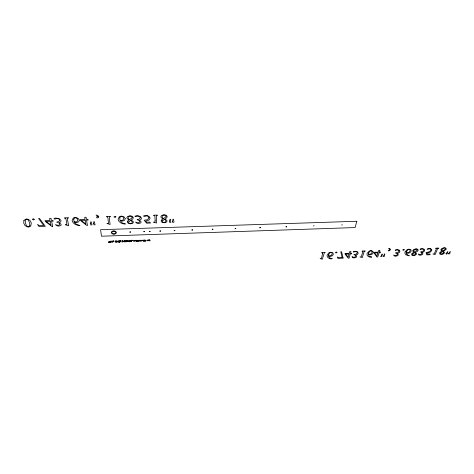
<?xml version="1.0" encoding="UTF-8"?>
<svg xmlns="http://www.w3.org/2000/svg" width="474" height="474" viewBox="0 0 474 474"><rect width="100%" height="100%" fill="white"/><g stroke="black" fill="none" stroke-linecap="round" stroke-linejoin="round"><path stroke-width="0.71" d="M129.71 232.011C131.76 231.324 128.685 232.924 130.623 231.982M143.693 231.543C145.737 230.856 142.656 232.45 144.6 231.513M149.316 231.353C151.36 230.666 148.279 232.26 150.217 231.324M159.732 231.004C161.77 230.317 158.689 231.91 160.627 230.974M174.077 230.524C176.115 229.837 173.022 231.431 174.965 230.494M191.757 229.931C193.789 229.244 190.696 230.832 192.64 229.902M212.18 229.244C214.212 228.557 211.114 230.145 213.057 229.215M235.021 228.48C237.047 227.793 233.943 229.375 235.892 228.45M259.693 227.656C261.713 226.969 258.608 228.545 260.558 227.627M285.887 226.773C287.902 226.086 284.791 227.662 286.74 226.75M313.302 225.855L314.144 225.831M341.641 224.907L342.471 224.877M143.136 240.359C145.18 239.577 141.886 242.024 144.315 240.999M144.297 240.999C142.437 241.651 145.589 239.234 143.118 240.359M124.549 240.958C125.758 240.703 125.438 241.918 124.68 241.894C126.303 242.415 125.616 239.951 124.532 240.964M110.098 241.983C111.84 242.007 109.464 241.93 110.069 241.272C111.337 240.703 111.272 242.83 110.087 241.983M121.954 241.817L122.689 241.699L121.8 240.839L122.92 240.798L122.043 240.97L122.879 241.894L121.942 241.817M448.487 253.578L448.925 254.117L449.82 253.59L450.3 251.362L448.487 253.578M117.285 241.9L116.308 242.19L117.037 241.9L116.136 241.035L117.262 240.999L116.379 241.165L117.285 241.9M140.037 240.786L138.295 241.159L138.23 240.259L138.669 240.993L139.012 240.952L138.995 240.229L139.593 240.993L139.99 240.194L140.037 240.786M142.117 240.715L140.381 241.082L140.31 240.188L140.754 240.922L141.092 240.875L141.08 240.158L141.679 240.922L142.076 240.122L142.117 240.715M111.503 241.533C111.864 242.83 112.545 240.756 111.503 241.533M148.872 240.217L149.357 240.786A0.61 0.409 -0.9 0 0 149.796 240.715C150.525 241.764 149.743 238.718 148.872 240.217M446.022 253.673L446.437 254.218L447.343 253.685L447.788 251.463L446.022 253.673M155.128 220.718L154.897 222.069L153.57 222.193L156.586 223.005L156.29 216.505L156.645 215.427C160.716 214.841 150.294 215.172 154.459 215.492L154.921 216.547L155.128 220.718M137.715 240.662L136.98 240.887L137.027 241.503L138.017 241.467L137.247 241.355C139.083 240.561 135.902 239.85 137.715 240.662M147.532 240.277C148.528 242.119 149.156 238.789 147.532 240.277M421.984 252.82L421.208 254.301L419.994 254.645L418.269 254.017L418.886 254.976L420.254 255.267L422.156 254.698L422.926 253.88L422.227 252.488L423.786 251.771L424.633 250.734L424.437 249.3L421.842 248.613L420.485 248.826L420.077 249.425L422.601 248.992L423.673 249.324L423.839 250.201C423.94 251.931 418.678 251.718 421.404 252.316L421.984 252.82M172.423 221.559L172.649 222.347L173.253 222.49L174.059 221.862L173.389 219.195L172.992 219.207L172.423 221.559M125.883 240.952C126.12 243.358 128.229 239.98 125.883 240.952M90.546 223.479L90.807 224.954L92.021 224.913L91.121 221.761L90.753 221.773L90.546 223.479M144.552 240.851L145.708 241.142L144.801 240.922L145.708 240.265L144.481 240.111L145.477 240.318L144.552 240.851M384.758 253.981L384.527 256.233L383.199 256.647L383.241 255.984L384.758 253.981M413.849 250.521L413.802 251.368L414.371 252.061L417.357 250.029L417.185 249.336L416.101 249.093L414.714 249.514L413.849 250.521M415.603 253.483L414.863 254.941L412.617 255.036L412.427 254.402L413.494 253.412L414.869 252.719L415.603 253.483M405.074 251.895L404.974 253.525L405.904 254.846C411.254 255.889 409.832 256.926 406.437 254.011L406.236 252.909L408.055 253.3L409.915 252.701L411.136 251.297L410.976 249.839L409.009 249.111L407.207 249.62L405.074 251.895M382.168 254.088L381.979 256.327L380.652 256.754L382.168 254.088M126.807 240.982L126.125 241.029L126.807 240.982M73.731 219.136L74.015 221.607L75.887 222.039L77.404 221.269L77.689 219.539L76.871 218.2L75.461 217.762L74.448 218.07L73.731 219.136M149.114 240.182C149.405 241.527 150.169 239.376 149.114 240.182M23.949 220.345L23.7 223.088L24.903 225.381L26.876 226.762L28.57 227.087L30.751 226.098L31.331 222.976L30.164 220.659L28.31 219.302L26.426 218.917L23.949 220.345M431.761 249.697L431.672 250.627L430.137 252.186L426.89 253.234L427.151 254.07L429.93 253.957L430.137 254.734L426.825 254.87L426.055 252.452L428.188 252.127L429.995 251.285L430.979 250.171L430.795 249.164L429.557 248.797L427.542 249.348L427.121 249.034L428.982 248.329L430.499 248.53L431.761 249.697M148.498 240.348C147.829 241.562 147.645 239.169 148.498 240.348M126.232 241.562L126.836 241.586L126.232 241.562M441.981 249.413L441.892 250.248L442.42 250.942L444.944 249.549L445.465 248.921L445.329 248.234L444.268 247.985L442.882 248.406L441.981 249.413M443.563 252.364L442.757 253.809L440.542 253.904L440.387 253.27L441.484 252.287L442.876 251.599L443.563 252.364M110.164 241.45L110.803 241.699L110.164 241.45M322.699 253.057L321.526 258.217L320.116 258.567L322.29 259.242L324.358 252.802C328.02 252.287 318.961 252.63 322.462 252.879L322.699 253.057M328.553 254.621L328.429 255.67L329.264 255.966L331.35 255.362L332.185 253.91L331.978 252.796L330.959 252.441L330.011 252.701L328.553 254.621M93.633 223.361L93.888 224.854L95.102 224.818L94.249 221.666L93.84 221.678L93.633 223.361M59.635 219.983L59.126 221.394L56.649 222.081L59.226 223.159L59.706 223.983L59.345 224.954L58.053 225.363L55.387 224.581L56.886 225.754L58.847 226.122L60.856 225.446L61.223 224.463L59.286 222.756L60.737 221.897L61.039 220.641L59.73 218.899L55.891 218.028L54.32 218.271L53.983 218.715L54.759 219.118L57.147 218.502L58.77 218.917L59.635 219.983M119.792 217.726L119.904 220.179L121.705 220.611L123.246 219.847L123.643 218.129L122.938 216.802L121.587 216.363L120.574 216.665L119.792 217.726M169.597 220.985L169.668 222.442L170.847 222.401L170.356 219.29L170.006 219.302L169.597 220.985M111.272 241.479L111.781 242.113A0.616 0.403 1.8 0 0 112.225 242.042C112.587 240.466 112.03 240.792 111.272 241.479M362.877 251.475L361.372 256.606L359.967 256.955L362.284 257.619L364.186 251.445C368.47 250.527 359.375 251.084 362.657 251.297L362.877 251.475M368.511 253.039L368.316 254.076L369.116 254.372L371.207 253.774L372.126 252.334L371.995 251.22L371.018 250.87L370.076 251.131L368.511 253.039M130.498 241.195L129.491 241.823L129.378 240.573L130.03 241.331L130.445 240.531L130.498 241.195M129.112 241.26L127.37 241.544L127.287 240.644L127.903 241.408L128.057 240.614L128.673 241.379L129.058 240.579L129.112 241.26M332.084 258.668C330.574 259.355 328.103 258.182 327.244 256.641L327.113 254.994L329.015 252.689L330.816 252.174L332.967 252.909L333.329 254.384L332.262 255.8L330.414 256.41L328.464 256.013L329.584 257.951L332.084 258.668M406.502 251.528L406.242 252.565L407.012 252.861L409.098 252.263L410.099 250.829L410.04 249.727L409.109 249.377L408.167 249.632L406.502 251.528M140.203 217.513L139.972 218.407C138.349 220.54 134.8 218.567 139.421 220.653L139.783 221.465L139.32 222.424L138.023 222.827L135.54 222.057L136.85 223.213L138.698 223.574L140.713 222.91L141.187 221.939L139.528 220.25L141.033 219.403L141.477 218.164L140.423 216.44L136.826 215.581L134.906 216.257L135.605 216.659L137.981 216.049L139.492 216.458L140.203 217.513M343.093 258.087L337.909 258.478L337.601 256.92L338.383 257.56L342.127 257.536L340.782 251.765L341.582 251.735L343.093 258.087M345.191 253.448L345.025 254.064L348.313 258.188L349.083 258.152L350.25 253.922L351.542 253.874L351.732 253.187L350.44 253.24L350.92 251.504L349.741 251.552L349.267 253.282L345.191 253.448M98.106 216.654L96.554 216.944L96.761 217.892L98.509 217.708L98.823 216.808L98.065 215.711L96.026 214.953L98.106 216.654M356.815 221.269L355.109 227.556L101.477 236.218L100.583 229.689L356.815 221.269M349.083 253.969L348.2 257.198L345.7 254.105L349.083 253.969M128.738 221.856L128.573 222.454L129.171 223.218L130.575 223.503L131.879 223.13L132.287 222.182L131.95 221.388L130.605 220.457L128.738 221.856M354.013 254.597L355.672 255.48L355.725 256.161L355.05 256.973L353.835 257.323L351.981 256.689L352.727 257.655L354.179 257.945L356.075 257.37L356.774 256.547L355.879 255.136L357.408 254.414L358.154 253.365L357.787 251.925L355.014 251.226L353.645 251.445L353.29 252.055L355.85 251.611L356.999 251.943L357.278 252.832L356.294 254.005L354.013 254.597M436.447 248.589L434.344 253.661L432.946 254.005L435.096 254.662L437.709 248.56C441.952 247.665 433.147 248.18 436.258 248.412L436.447 248.589M127.63 221.145L127.334 222.105L128.294 223.367L130.587 223.835L132.726 223.26L133.455 222.087L132.933 221.222L130.978 220.22L132.809 218.935L133.342 217.684L132.311 216.304L129.87 215.788L127.417 216.565L126.807 217.809L127.411 218.816L129.248 219.883L127.63 221.145M371.693 257.062L369.684 257.109L368.126 256.375L367.083 255.048L367.077 253.406L369.098 251.113L370.899 250.604L372.955 251.339L373.216 252.802L372.066 254.212L370.212 254.816L368.328 254.425L369.293 256.351L371.693 257.062M374.14 252.298L373.945 252.915L376.978 257.021L377.742 256.991L379.105 252.778L380.379 252.725L380.604 252.044L379.324 252.097L379.887 250.367L378.726 250.414L378.169 252.138L374.14 252.298M377.95 252.826L376.919 256.037L374.614 252.956L377.95 252.826M162.487 220.795L162.292 221.388L162.843 222.146L164.211 222.436L165.515 222.057L165.965 221.121L165.681 220.327L164.401 219.403L162.487 220.795M132.127 217.24L131.873 217.993L129.621 219.658L128.513 218.816L128.087 217.797L128.573 216.588L130.03 216.097L131.511 216.405L132.127 217.24M388.852 248.388L389.729 249.069L389.877 249.786L388.165 250.432L388.876 250.965L390.398 249.911L390.215 248.998L388.852 248.388M79.312 220.12L78.725 221.808L76.788 222.513L74.234 222.022C75.307 224.249 78.032 224.99 79.982 225.446C76.776 225.594 73.132 224.012 72.089 220.783L73.233 218.04L75.153 217.442L78.127 218.348L79.312 220.12M395.725 252.932L397.289 253.809L397.295 254.491L396.572 255.296L395.357 255.64L393.586 255.012L394.25 255.972L395.648 256.262L397.55 255.693L398.29 254.876L397.52 253.472L399.067 252.755L399.878 251.712L399.618 250.278L396.957 249.585L395.6 249.798L395.209 250.402L397.745 249.97L398.847 250.302L399.055 251.179L398.006 252.346L395.725 252.932M34.282 219.314L33.476 219.989L32.356 219.373L33.162 218.692L34.282 219.314M161.438 220.09L161.095 221.038L161.978 222.294L164.205 222.762L166.344 222.193L167.126 221.026L166.658 220.161L164.78 219.166L166.652 217.892L167.239 216.648L166.303 215.273L163.927 214.758L161.462 215.528L160.804 216.766L161.338 217.773L163.092 218.834L161.438 220.09M166.066 216.203L165.776 216.956L163.471 218.603L162.428 217.767L162.067 216.76L162.6 215.557L164.069 215.066L165.503 215.374L166.066 216.203M125.195 218.704L124.502 220.38L122.559 221.085L120.088 220.594L122.203 222.91L125.474 223.995L123.056 223.823L120.805 222.922L118.891 221.322L118.073 219.361L119.383 216.642L121.308 216.049L124.158 216.95L125.195 218.704M148.972 217.554L148.392 218.887L146.65 219.883L144.215 220.25L146.549 223.165L150.536 223.041L149.843 222.105L146.49 222.211L145.69 221.204L149.085 219.977L150.08 218.117L149.654 216.991L147.444 215.575L145.459 215.315L144.001 215.599L143.569 216.144L144.274 216.529L146.43 215.883L148.166 216.34L148.972 217.554M115.834 216.837L114.975 217.507L113.967 216.891L114.832 216.221L115.834 216.837M65.501 224.806L68.659 225.808L67.427 219.219L67.646 218.129C71.793 217.525 60.998 217.88 65.382 218.194L66.016 219.261L66.935 224.581L65.501 224.806M107.059 223.491L110.098 224.486L109.31 217.939L109.595 216.855C113.707 216.263 103.089 216.606 107.367 216.92L107.918 217.981L108.487 223.266L107.059 223.491M29.838 225.529L29.27 226.489L28.464 226.708L27.332 226.388L26.106 224.913L25.365 222.887L25.282 220.203L26.544 219.284L27.593 219.539L28.594 220.469L29.696 223.284L29.838 225.529M109.18 241.959L108.505 242.516L108.973 241.29L109.98 242.463L109.18 241.959M412.167 253.317L411.551 254.117L411.847 255.166L413.529 255.539L415.502 255.048L416.557 254.058L416.468 253.341L415.26 252.518L417.256 251.439L418.175 250.391L417.878 249.247L416.089 248.838L413.784 249.502L412.801 250.539L412.895 251.38L413.98 252.251L412.167 253.317M440.186 252.192L439.54 252.992L439.777 254.034L441.418 254.408L443.386 253.916L444.476 252.938L444.422 252.221L443.273 251.404L446.253 249.283L446.016 248.139L444.274 247.73L441.964 248.394L440.95 249.431L440.998 250.26L442.023 251.137L440.186 252.192M336.973 252.452L336.042 253.021L335.385 252.512L336.315 251.943L336.973 252.452M404.239 249.81L403.273 250.373L402.699 249.869L403.664 249.3L404.239 249.81M37.748 224.712L39.064 226.59L45.291 226.388L39.567 218.496L38.595 218.526L43.715 225.5L39.099 225.488L37.748 224.712M147.45 240.673C146.3 239.577 146.703 241.195 147.461 240.673M113.327 240.833L113.73 241.355L113.327 240.833M120.366 240.585L120.763 241.106L120.366 240.585M131.95 240.182L132.335 240.697L131.95 240.182M112.919 241.148L112.8 242.06L112.919 241.148M115.798 241.047L114.909 241.082L115.348 242.001C114.566 242.202 116.551 242.522 115.49 241.183L115.798 241.047M119.472 240.916L118.334 240.958L118.47 242.161L119.608 242.119L118.696 242.013L118.66 241.681L119.478 241.509L118.642 241.539L118.595 241.094L119.472 240.916M119.958 240.905L119.863 242.167L119.958 240.905M124.117 240.756L123.921 241.177C121.99 241.58 125.367 242.232 124.117 240.756M131.659 240.49L130.664 240.525L131.44 241.278C129.449 241.396 133.283 241.651 130.942 240.644L131.659 240.49M134.397 240.395L133.514 240.425L133.923 241.343C133.141 241.544 135.096 241.858 134.083 240.525L134.397 240.395M135.12 240.365L134.847 240.608L135.12 240.365M136.506 240.318L135.623 240.348L136.026 241.266C135.244 241.467 137.205 241.781 136.192 240.454L136.506 240.318M123.939 241.307L123.323 241.331L123.987 241.776L123.939 241.307M52.685 226.317L51.743 226.347L45.22 221.346L45.054 220.6L50.007 220.451L49.557 218.36L50.979 218.318L51.423 220.404L52.993 220.357L53.165 221.18L51.601 221.228L52.685 226.317M87.364 225.209L86.44 225.239L80.284 220.262L80.159 219.521L85.042 219.373L84.71 217.293L86.114 217.252L86.44 219.332L87.986 219.284L88.111 220.102L86.57 220.149L87.364 225.209M50.185 221.275L46.085 221.399L51.02 225.156L50.185 221.275M85.172 220.197L81.131 220.321L85.788 224.054L85.172 220.197M112.255 233.753A2.453 1.641 1.9 0 0 116.26 232.888A2.453 1.641 1.9 0 0 113.043 230.974A2.453 1.641 1.9 0 0 112.255 233.753M112.557 233.522A1.991 1.333 1.9 0 0 115.81 232.823A1.991 1.333 1.9 0 0 113.197 231.271A1.991 1.333 1.9 0 0 112.557 233.522"/></g></svg>
